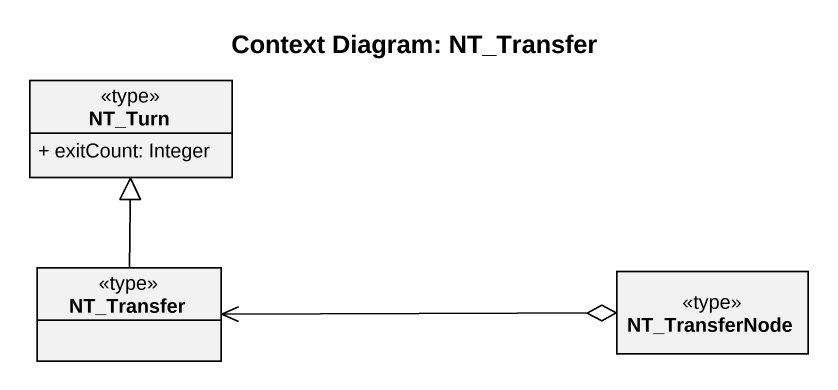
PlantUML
@startuml
title Context Diagram: NT_Transfer
hide circle
hide empty members
skinparam classAttributeIconSize 0
class NT_Turn <<type>> {
  + exitCount: Integer
}
class NT_Transfer <<type>>
class NT_TransferNode <<type>>
NT_Transfer -up-|> NT_Turn
NT_Transfer <-right-o NT_TransferNode
@enduml
